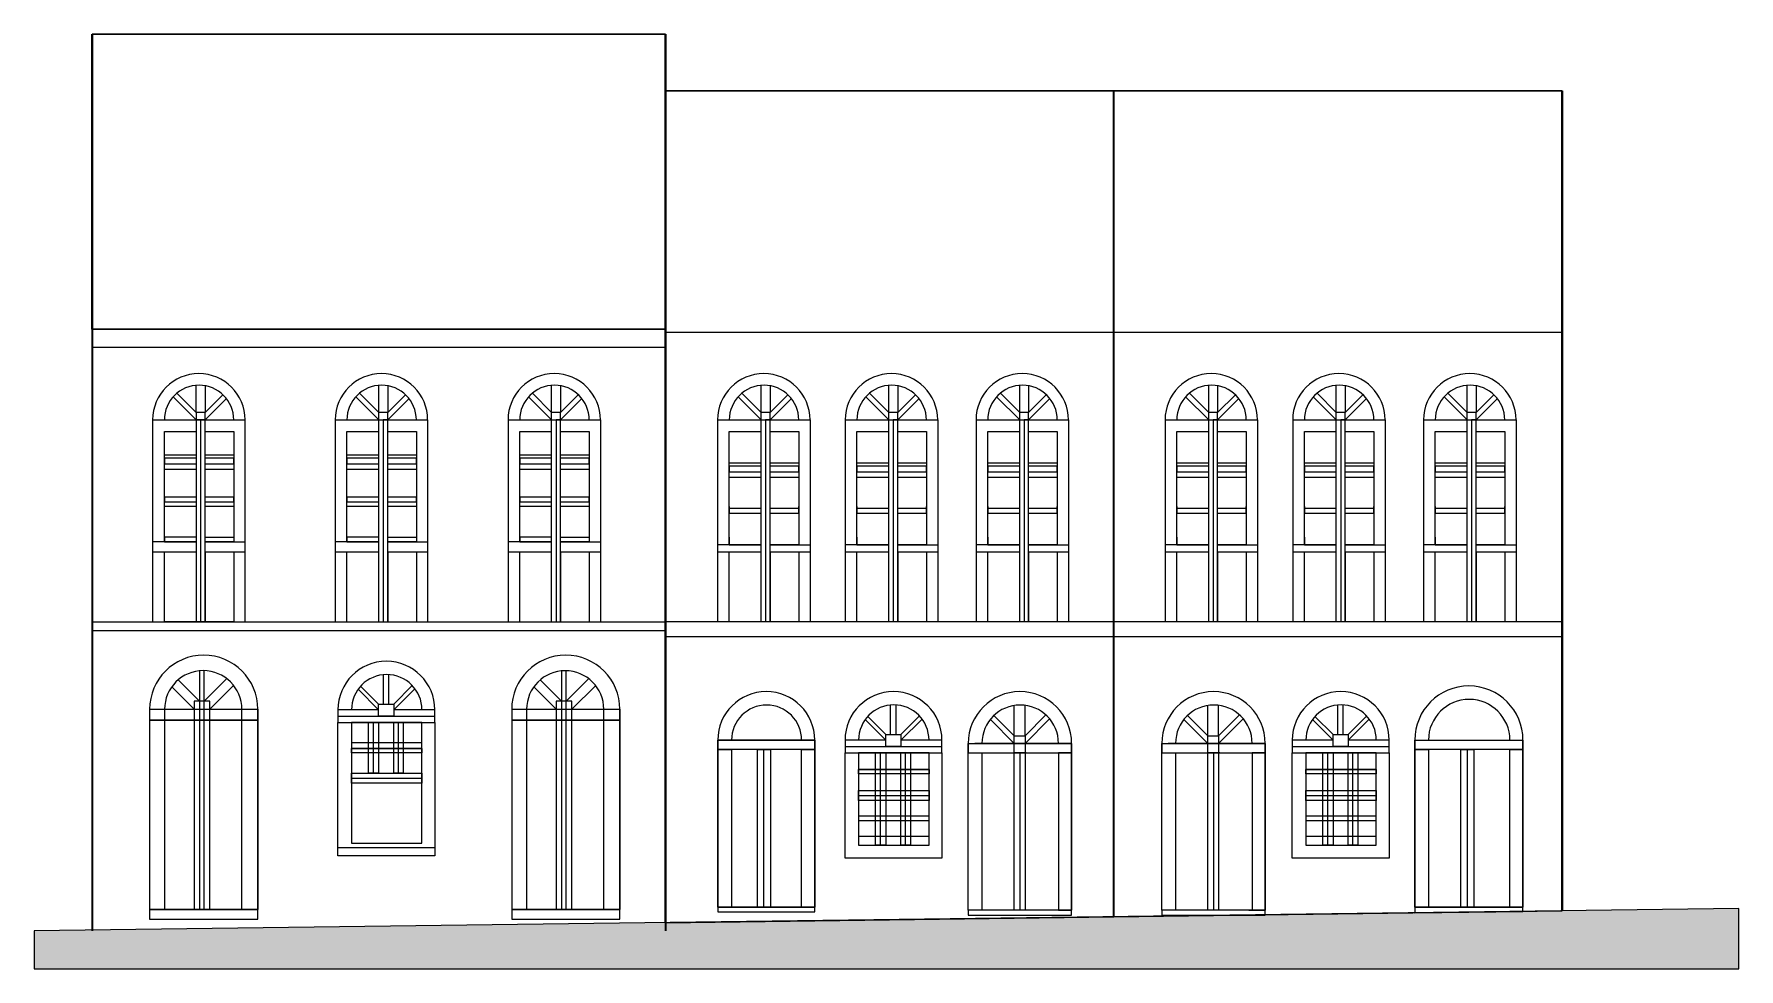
# Model space of a CAD drawing. Header units: millimetres. Extents: x -1777 to 19328, y -50 to 11520.
import ezdxf

# ---------------------------------------------------------------- set-up
doc = ezdxf.new("R2010")
doc.units = ezdxf.units.MM
doc.layers.get('0').update_dxf_attribs({"color": 250, "lineweight": 25})
for name, color, linetype, lineweight in [('A-ALV-___-___-EXI', 250, 'Continuous', 35), ('A-BAS-___-___-EXI', 250, 'Continuous', 25), ('A-COB-___-___-EXI', 250, 'Continuous', 25), ('A-JAN-___-___-EXI', 250, 'Continuous', 25), ('A-PIS-___-___-EXI', 250, 'Continuous', 25), ('A-POR-___-___-EXI', 250, 'Continuous', 25)]:
    doc.layers.add(name, color=color, linetype=linetype, lineweight=lineweight)

msp = doc.modelspace()

# ---------------------------------------------------------------- hatches: boundary and pattern name
at = {"layer": 'A-BAS-___-___-EXI', "true_color": 0xcb9898}
msp.add_hatch(color=253, dxfattribs=at).paths.add_polyline_path([(19328, -50), (19328, 696), (-1777, 420), (-1777, -50)])

# ---------------------------------------------------------------- linework, layer by layer
for p, q in [((6040, 520), (17140, 667)), ((17140, 667), (11590, 593))]:
    msp.add_line(p, q)
msp.add_lwpolyline([(-1060, 4133), (-1060, 4245), (6040, 4245), (6040, 4133)], close=True)
at = {"layer": 'A-ALV-___-___-EXI'}
for p, q in [((-1060, 7868), (-1060, 11520)), ((-1060, 11520), (-1060, 420)), ((6040, 11520), (6040, 7868)), ((6040, 520), (6040, 11520)), ((11590, 593), (11590, 10820)), ((17140, 10820), (17140, 7828)), ((17140, 10820), (17140, 667)), ((17140, 667), (17140, 10820)), ((6040, 7728), (6040, 10720)), ((6040, 10720), (6040, 420))]:
    msp.add_line(p, q, dxfattribs=at)
at = {"layer": 'A-BAS-___-___-EXI'}
msp.add_lwpolyline([(-1777, 420), (-1777, -50), (19328, -50), (19328, 696)], close=True, dxfattribs=at)
at = {"layer": 'A-COB-___-___-EXI'}
for p, q in [((-1060, 11520), (6040, 11520)), ((6040, 11520), (-1060, 11520)), ((6040, 10820), (17140, 10820)), ((17140, 10820), (6040, 10820)), ((11590, 10820), (17140, 10820)), ((6040, 7868), (-1060, 7868)), ((17140, 7828), (6040, 7828))]:
    msp.add_line(p, q, dxfattribs=at)
msp.add_lwpolyline([(6040, 7868), (6040, 7642), (-1060, 7642), (-1060, 7868)], close=True, dxfattribs=at)
at = {"layer": 'A-JAN-___-___-EXI'}
for p, q in [((3095, 6745), (3095, 4245)), ((5235, 6745), (5235, 4245)), ((7829, 6745), (7829, 4245)), ((9409, 6745), (9409, 4245)), ((11029, 6745), (11029, 4245)), ((13369, 6745), (13369, 4245)), ((14949, 6745), (14949, 4245)), ((16569, 6745), (16569, 4245)), ((6829, 5672), (6829, 5649)), ((7689, 5649), (7689, 5672)), ((8409, 5672), (8409, 5649)), ((9269, 5649), (9269, 5672)), ((10029, 5672), (10029, 5649)), ((10889, 5649), (10889, 5672)), ((12369, 5672), (12369, 5649)), ((13229, 5649), (13229, 5672)), ((13949, 5672), (13949, 5649)), ((14809, 5649), (14809, 5672)), ((15569, 5672), (15569, 5649)), ((16429, 5649), (16429, 5672)), ((230, 5108), (-310, 5108)), ((2490, 5108), (1950, 5108)), ((2095, 4245), (2095, 5108)), ((2955, 5108), (2955, 4245)), ((4630, 5108), (4090, 5108)), ((4235, 4245), (4235, 5108)), ((5095, 5108), (5095, 4245)), ((7224, 5108), (6684, 5108)), ((6829, 4245), (6829, 5108)), ((7689, 5108), (7689, 4245)), ((8804, 5108), (8264, 5108)), ((8409, 4245), (8409, 5108)), ((9269, 5108), (9269, 4245)), ((10424, 5108), (9884, 5108)), ((10029, 4245), (10029, 5108)), ((10889, 5108), (10889, 4245)), ((12764, 5108), (12224, 5108)), ((12369, 4245), (12369, 5108)), ((13229, 5108), (13229, 4245)), ((14344, 5108), (13804, 5108)), ((13949, 4245), (13949, 5108)), ((14809, 5108), (14809, 4245)), ((15964, 5108), (15424, 5108)), ((15569, 4245), (15569, 5108)), ((16429, 5108), (16429, 4245)), ((2548, 3226), (2548, 3591)), ((2615, 3226), (2615, 3592)), ((8826, 2851), (8826, 3216)), ((8893, 2851), (8893, 3217)), ((14363, 2851), (14363, 3216)), ((14430, 2851), (14430, 3217)), ((3024, 2749), (2152, 2749)), ((8430, 2626), (8430, 1481)), ((9302, 2626), (8430, 2626)), ((9302, 1481), (9302, 2626)), ((13968, 2626), (13968, 1481)), ((14839, 2626), (13968, 2626)), ((14839, 1481), (14839, 2626)), ((2152, 2215), (2152, 2163)), ((3024, 2163), (3024, 2215)), ((8430, 1481), (9302, 1481)), ((13968, 1481), (14839, 1481)), ((3184, 1448), (1984, 1448))]:
    msp.add_line(p, q, dxfattribs=at)
for points in [[(-310, 6745), (835, 6745, 1), (-310, 6745), (-310, 4245), (835, 4245), (835, 6745)], [(1950, 6745), (3095, 6745, 1), (1950, 6745), (1950, 4245)], [(4090, 6745), (5235, 6745, 1), (4090, 6745), (4090, 4245)], [(6684, 6745), (7829, 6745, 1), (6684, 6745), (6684, 4245)], [(8264, 6745), (9409, 6745, 1), (8264, 6745), (8264, 4245)], [(9884, 6745), (11029, 6745, 1), (9884, 6745), (9884, 4245)], [(12224, 6745), (13369, 6745, 1), (12224, 6745), (12224, 4245)], [(13804, 6745), (14949, 6745, 1), (13804, 6745), (13804, 4245)], [(15424, 6745), (16569, 6745, 1), (15424, 6745), (15424, 4245)]]:
    msp.add_lwpolyline(points, format="xyb", dxfattribs=at)
for points in [[(-9, 7076), (230, 6838), (230, 5124), (230, 4245), (340, 4245), (285, 4245), (285, 6745), (320, 6745), (340, 6745), (230, 6745), (-56, 7031)], [(340, 7168), (340, 6838), (230, 6838), (230, 7173)], [(340, 5238), (340, 6838), (560, 7057)], [(835, 5108), (340, 5108), (340, 4245), (340, 5165), (340, 6745), (604, 7009)], [(2204, 7031), (2490, 6745), (2600, 6745), (2580, 6745), (2545, 6745), (2545, 4245)], [(2490, 4245), (2490, 5124), (2490, 6838), (2251, 7076)], [(2600, 7168), (2600, 6838), (2490, 6838), (2490, 7173)], [(2600, 5238), (2600, 6838), (2820, 7057)], [(3095, 5108), (2600, 5108), (2600, 4245), (2600, 5165), (2600, 6745), (2864, 7009)], [(4344, 7031), (4630, 6745), (4740, 6745), (4720, 6745), (4685, 6745), (4685, 4245)], [(4630, 4245), (4630, 5124), (4630, 6838), (4391, 7076)], [(4740, 7168), (4740, 6838), (4630, 6838), (4630, 7173)], [(4740, 5238), (4740, 6838), (4960, 7057)], [(5235, 5108), (4740, 5108), (4740, 4245), (4740, 5165), (4740, 6745), (5004, 7009)], [(6938, 7031), (7224, 6745), (7334, 6745), (7314, 6745), (7279, 6745), (7279, 4245)], [(7224, 4245), (7224, 5124), (7224, 6838), (6985, 7076)], [(7334, 7168), (7334, 6838), (7224, 6838), (7224, 7173)], [(7334, 5198), (7334, 6838), (7554, 7057)], [(7829, 5108), (7334, 5108), (7334, 4245), (7334, 5165), (7334, 6745), (7598, 7009)], [(8518, 7031), (8804, 6745), (8914, 6745), (8894, 6745), (8859, 6745), (8859, 4245)], [(8804, 4245), (8804, 5124), (8804, 6838), (8565, 7076)], [(8914, 7168), (8914, 6838), (8804, 6838), (8804, 7173)], [(8914, 5198), (8914, 6838), (9134, 7057)], [(9409, 5108), (8914, 5108), (8914, 4245), (8914, 5165), (8914, 6745), (9178, 7009)], [(10138, 7031), (10424, 6745), (10534, 6745), (10514, 6745), (10479, 6745), (10479, 4245)], [(10424, 4245), (10424, 5124), (10424, 6838), (10185, 7076)], [(10534, 7168), (10534, 6838), (10424, 6838), (10424, 7173)], [(10534, 5198), (10534, 6838), (10754, 7057)], [(11029, 5108), (10534, 5108), (10534, 4245), (10534, 5165), (10534, 6745), (10798, 7009)], [(12478, 7031), (12764, 6745), (12874, 6745), (12854, 6745), (12819, 6745), (12819, 4245)], [(12764, 4245), (12764, 5124), (12764, 6838), (12525, 7076)], [(12874, 7168), (12874, 6838), (12764, 6838), (12764, 7173)], [(12874, 5198), (12874, 6838), (13094, 7057)], [(13369, 5108), (12874, 5108), (12874, 4245), (12874, 5165), (12874, 6745), (13138, 7009)], [(14058, 7031), (14344, 6745), (14454, 6745), (14434, 6745), (14399, 6745), (14399, 4245)], [(14344, 4245), (14344, 5124), (14344, 6838), (14105, 7076)], [(14454, 7168), (14454, 6838), (14344, 6838), (14344, 7173)], [(14454, 5198), (14454, 6838), (14674, 7057)], [(14949, 5108), (14454, 5108), (14454, 4245), (14454, 5165), (14454, 6745), (14718, 7009)], [(15678, 7031), (15964, 6745), (16074, 6745), (16054, 6745), (16019, 6745), (16019, 4245)], [(15964, 4245), (15964, 5124), (15964, 6838), (15725, 7076)], [(16074, 7168), (16074, 6838), (15964, 6838), (15964, 7173)], [(16074, 5198), (16074, 6838), (16294, 7057)], [(16569, 5108), (16074, 5108), (16074, 4245), (16074, 5165), (16074, 6745), (16338, 7009)], [(-165, 5238), (-165, 6600), (230, 6600)], [(340, 6600), (695, 6600), (695, 5238)], [(2095, 5238), (2095, 6600), (2490, 6600)], [(2600, 6600), (2955, 6600), (2955, 5238)], [(4235, 5238), (4235, 6600), (4630, 6600)], [(4740, 6600), (5095, 6600), (5095, 5238)], [(6829, 5198), (6829, 6600), (7224, 6600)], [(7334, 6600), (7689, 6600), (7689, 5198)], [(8409, 5198), (8409, 6600), (8804, 6600)], [(8914, 6600), (9269, 6600), (9269, 5198)], [(10029, 5198), (10029, 6600), (10424, 6600)], [(10534, 6600), (10889, 6600), (10889, 5198)], [(12369, 5198), (12369, 6600), (12764, 6600)], [(12874, 6600), (13229, 6600), (13229, 5198)], [(13949, 5198), (13949, 6600), (14344, 6600)], [(14454, 6600), (14809, 6600), (14809, 5198)], [(15569, 5198), (15569, 6600), (15964, 6600)], [(16074, 6600), (16429, 6600), (16429, 5198)], [(230, 6133), (-165, 6133), (-165, 6313), (230, 6313)], [(230, 6271), (-165, 6271), (-165, 6202), (230, 6202)], [(340, 6313), (695, 6313), (695, 6133), (340, 6133)], [(340, 6202), (695, 6202), (695, 6271), (340, 6271)], [(2490, 6133), (2095, 6133), (2095, 6313), (2490, 6313)], [(2490, 6271), (2095, 6271), (2095, 6202), (2490, 6202)], [(2600, 6313), (2955, 6313), (2955, 6133), (2600, 6133)], [(2600, 6202), (2955, 6202), (2955, 6271), (2600, 6271)], [(4630, 6133), (4235, 6133), (4235, 6313), (4630, 6313)], [(4630, 6271), (4235, 6271), (4235, 6202), (4630, 6202)], [(4740, 6313), (5095, 6313), (5095, 6133), (4740, 6133)], [(4740, 6202), (5095, 6202), (5095, 6271), (4740, 6271)], [(7224, 6033), (6829, 6033), (6829, 6213), (7224, 6213)], [(7224, 6171), (6829, 6171), (6829, 6102), (7224, 6102)], [(7334, 6213), (7689, 6213), (7689, 6033), (7334, 6033)], [(7334, 6102), (7689, 6102), (7689, 6171), (7334, 6171)], [(8804, 6033), (8409, 6033), (8409, 6213), (8804, 6213)], [(8804, 6171), (8409, 6171), (8409, 6102), (8804, 6102)], [(8914, 6213), (9269, 6213), (9269, 6033), (8914, 6033)], [(8914, 6102), (9269, 6102), (9269, 6171), (8914, 6171)], [(10424, 6033), (10029, 6033), (10029, 6213), (10424, 6213)], [(10424, 6171), (10029, 6171), (10029, 6102), (10424, 6102)], [(10534, 6213), (10889, 6213), (10889, 6033), (10534, 6033)], [(10534, 6102), (10889, 6102), (10889, 6171), (10534, 6171)], [(12764, 6033), (12369, 6033), (12369, 6213), (12764, 6213)], [(12764, 6171), (12369, 6171), (12369, 6102), (12764, 6102)], [(12874, 6213), (13229, 6213), (13229, 6033), (12874, 6033)], [(12874, 6102), (13229, 6102), (13229, 6171), (12874, 6171)], [(14344, 6033), (13949, 6033), (13949, 6213), (14344, 6213)], [(14344, 6171), (13949, 6171), (13949, 6102), (14344, 6102)], [(14454, 6213), (14809, 6213), (14809, 6033), (14454, 6033)], [(14454, 6102), (14809, 6102), (14809, 6171), (14454, 6171)], [(15964, 6033), (15569, 6033), (15569, 6213), (15964, 6213)], [(15964, 6171), (15569, 6171), (15569, 6102), (15964, 6102)], [(16074, 6213), (16429, 6213), (16429, 6033), (16074, 6033)], [(16074, 6102), (16429, 6102), (16429, 6171), (16074, 6171)], [(230, 5789), (-165, 5789), (-165, 5730), (230, 5730)], [(230, 5672), (-165, 5672), (-165, 5789)], [(340, 5730), (695, 5730), (695, 5789), (340, 5789)], [(695, 5789), (695, 5672), (340, 5672)], [(2490, 5789), (2095, 5789), (2095, 5730), (2490, 5730)], [(2490, 5672), (2095, 5672), (2095, 5789)], [(2600, 5730), (2955, 5730), (2955, 5789), (2600, 5789)], [(2955, 5789), (2955, 5672), (2600, 5672)], [(4630, 5789), (4235, 5789), (4235, 5730), (4630, 5730)], [(4630, 5672), (4235, 5672), (4235, 5789)], [(4740, 5730), (5095, 5730), (5095, 5789), (4740, 5789)], [(5095, 5789), (5095, 5672), (4740, 5672)], [(7224, 5649), (6829, 5649), (6829, 5590), (7224, 5590)], [(7334, 5590), (7689, 5590), (7689, 5649), (7334, 5649)], [(8804, 5649), (8409, 5649), (8409, 5590), (8804, 5590)], [(8914, 5590), (9269, 5590), (9269, 5649), (8914, 5649)], [(10424, 5649), (10029, 5649), (10029, 5590), (10424, 5590)], [(10534, 5590), (10889, 5590), (10889, 5649), (10534, 5649)], [(12764, 5649), (12369, 5649), (12369, 5590), (12764, 5590)], [(12874, 5590), (13229, 5590), (13229, 5649), (12874, 5649)], [(14344, 5649), (13949, 5649), (13949, 5590), (14344, 5590)], [(14454, 5590), (14809, 5590), (14809, 5649), (14454, 5649)], [(15964, 5649), (15569, 5649), (15569, 5590), (15964, 5590)], [(16074, 5590), (16429, 5590), (16429, 5649), (16074, 5649)], [(230, 5294), (-165, 5294), (-165, 5238), (230, 5238), (-310, 5238)], [(340, 5294), (695, 5294), (695, 5238), (340, 5238), (835, 5238)], [(2490, 5294), (2095, 5294), (2095, 5238), (2490, 5238), (1950, 5238)], [(2600, 5294), (2955, 5294), (2955, 5238), (2600, 5238), (3095, 5238)], [(4630, 5294), (4235, 5294), (4235, 5238), (4630, 5238), (4090, 5238)], [(4740, 5294), (5095, 5294), (5095, 5238), (4740, 5238), (5235, 5238)], [(6829, 5294), (6829, 5198), (7224, 5198), (6684, 5198)], [(7689, 5294), (7689, 5198), (7334, 5198), (7829, 5198)], [(8409, 5294), (8409, 5198), (8804, 5198), (8264, 5198)], [(9269, 5294), (9269, 5198), (8914, 5198), (9409, 5198)], [(10029, 5294), (10029, 5198), (10424, 5198), (9884, 5198)], [(10889, 5294), (10889, 5198), (10534, 5198), (11029, 5198)], [(12369, 5294), (12369, 5198), (12764, 5198), (12224, 5198)], [(13229, 5294), (13229, 5198), (12874, 5198), (13369, 5198)], [(13949, 5294), (13949, 5198), (14344, 5198), (13804, 5198)], [(14809, 5294), (14809, 5198), (14454, 5198), (14949, 5198)], [(15569, 5294), (15569, 5198), (15964, 5198), (15424, 5198)], [(16429, 5294), (16429, 5198), (16074, 5198), (16569, 5198)], [(695, 5108), (695, 4245), (-165, 4245), (-165, 5108)], [(2234, 3411), (2488, 3157), (1984, 3157), (1984, 3001), (3184, 3001), (3184, 1349), (1984, 1349), (1984, 3001), (3184, 3001), (3184, 3157), (2675, 3157), (2937, 3418)], [(2675, 3226), (2675, 3079), (2488, 3079), (2488, 3226), (2265, 3449)], [(2488, 3226), (2675, 3226), (2905, 3456)], [(8512, 3035), (8766, 2782), (8262, 2782), (8262, 2626), (9462, 2626), (9462, 1322), (8262, 1322), (8262, 2626), (9462, 2626), (9462, 2782), (8953, 2782), (9215, 3043)], [(8953, 2851), (8953, 2704), (8766, 2704), (8766, 2851), (8543, 3074)], [(8766, 2851), (8953, 2851), (9183, 3081)], [(14049, 3035), (14303, 2782), (13799, 2782), (13799, 2626), (14999, 2626), (14999, 1322), (13799, 1322), (13799, 2626), (14999, 2626), (14999, 2782), (14490, 2782), (14752, 3043)], [(14490, 2851), (14490, 2704), (14303, 2704), (14303, 2851), (14080, 3074)], [(14303, 2851), (14490, 2851), (14720, 3081)], [(2152, 1965), (2152, 1508), (3024, 1508), (3024, 1965)]]:
    msp.add_lwpolyline(points, dxfattribs=at)
for points in [[(3184, 3079), (3184, 3157, 1), (1984, 3157), (1984, 3079)], [(9462, 2704), (9462, 2782, 1), (8262, 2782), (8262, 2704)], [(14999, 2704), (14999, 2782, 1), (13799, 2782), (13799, 2704)]]:
    msp.add_lwpolyline(points, format="xyb", close=True, dxfattribs=at)
for points in [[(3024, 1508), (3024, 3001), (2152, 3001), (2152, 1508)], [(2361, 2374), (2361, 3001), (2488, 3001), (2488, 2374)], [(2488, 3001), (2488, 2374), (2424, 2374), (2424, 3001)], [(2675, 2374), (2675, 3001), (2793, 3001), (2793, 2374)], [(2793, 3001), (2793, 2374), (2734, 2374), (2734, 3001)], [(2152, 2625), (2152, 2677), (3024, 2677), (3024, 2625)], [(3024, 2312), (3024, 2677), (2152, 2677), (2152, 2312)], [(8639, 1481), (8639, 2626), (8766, 2626), (8766, 1481)], [(8766, 2626), (8766, 1481), (8702, 1481), (8702, 2626)], [(8953, 1481), (8953, 2626), (9071, 2626), (9071, 1481)], [(9071, 2626), (9071, 1481), (9012, 1481), (9012, 2626)], [(14176, 1481), (14176, 2626), (14303, 2626), (14303, 1481)], [(14303, 2626), (14303, 1481), (14240, 1481), (14240, 2626)], [(14490, 1481), (14490, 2626), (14609, 2626), (14609, 1481)], [(14609, 2626), (14609, 1481), (14549, 1481), (14549, 2626)], [(2152, 2250), (2152, 2374), (3024, 2374), (3024, 2250)], [(8430, 2364), (8430, 2417), (9302, 2417), (9302, 2364)], [(9302, 2097), (9302, 2417), (8430, 2417), (8430, 2097)], [(13968, 2364), (13968, 2417), (14839, 2417), (14839, 2364)], [(14839, 2097), (14839, 2417), (13968, 2417), (13968, 2097)], [(8430, 2035), (8430, 2159), (9302, 2159), (9302, 2035)], [(13968, 2035), (13968, 2159), (14839, 2159), (14839, 2035)], [(8430, 1840), (8430, 1787), (9302, 1787), (9302, 1840)], [(13968, 1840), (13968, 1787), (14839, 1787), (14839, 1840)], [(9302, 1481), (9302, 1590), (8430, 1590), (8430, 1481)], [(14839, 1481), (14839, 1590), (13968, 1590), (13968, 1481)]]:
    msp.add_lwpolyline(points, close=True, dxfattribs=at)
for centre, radius in [((265, 6745), 430), ((2525, 6745), 430), ((4665, 6745), 430), ((7259, 6745), 430), ((8839, 6745), 430), ((10459, 6745), 430), ((12799, 6745), 430), ((14379, 6745), 430), ((15999, 6745), 430), ((2588, 3157), 436), ((8866, 2782), 436), ((14403, 2782), 436)]:
    msp.add_arc(centre, radius, 0, 180, dxfattribs=at)
at = {"layer": 'A-PIS-___-___-EXI'}
msp.add_lwpolyline([(17140, 4065), (17140, 4245), (6040, 4245), (6040, 4065)], close=True, dxfattribs=at)
at = {"layer": 'A-POR-___-___-EXI'}
for p, q in [((204, 3163), (-73, 3440)), ((270, 3265), (7, 3528)), ((330, 3265), (608, 3543)), ((399, 3163), (693, 3458)), ((4685, 3163), (4408, 3440)), ((4751, 3265), (4488, 3528)), ((4811, 3265), (5089, 3543)), ((4880, 3163), (5175, 3458)), ((10357, 2742), (10061, 3038)), ((10490, 2742), (10794, 3046)), ((12754, 2742), (12458, 3038)), ((12887, 2742), (13191, 3046)), ((15395, 2782), (16595, 2782)), ((11067, 2626), (10904, 2626)), ((10904, 2626), (10904, 676)), ((11067, 2742), (11067, 676)), ((11067, 676), (11067, 2626)), ((13464, 2626), (13302, 2626)), ((13302, 2626), (13302, 676)), ((13464, 2742), (13464, 676)), ((13464, 676), (13464, 2626)), ((9787, 676), (9787, 616)), ((11067, 676), (9787, 676)), ((11067, 676), (9787, 676)), ((10904, 676), (11067, 676)), ((11067, 616), (11067, 676)), ((12184, 676), (12184, 616)), ((13464, 676), (12184, 676)), ((13464, 676), (12184, 676)), ((13263, 676), (13425, 678)), ((13302, 676), (13464, 676)), ((13464, 616), (13464, 676)), ((9787, 616), (11067, 616)), ((12184, 616), (13464, 616))]:
    msp.add_line(p, q, dxfattribs=at)
for points in [[(795, 3163), (993, 3163, 1), (-347, 3163), (993, 3163)], [(5276, 3163), (5475, 3163, 1), (4135, 3163), (5475, 3163)], [(-347, 3163), (-347, 3030), (993, 3030), (-347, 3030), (-347, 685), (-347, 565), (993, 565), (993, 685), (-347, 685), (993, 685), (993, 3163), (993, 3030), (993, 685), (795, 685), (795, 3163, 1), (-162, 3163), (-162, 685)], [(4135, 3163), (4135, 3030), (5475, 3030), (4135, 3030), (4135, 685), (4135, 565), (5475, 565), (5475, 685), (4135, 685), (5475, 685), (5475, 3163), (5475, 3030), (5475, 685), (5276, 685), (5276, 3163, 1), (4320, 3163), (4320, 685)], [(7887, 2782), (7887, 716), (7887, 2666), (7887, 2782, 1), (6687, 2782), (7887, 2782), (6687, 2782)], [(9787, 676), (9787, 2742), (9787, 2626), (11067, 2626), (11067, 2742, 1), (9787, 2742), (10670, 2742)], [(12184, 676), (12184, 2742), (12184, 2626), (13464, 2626), (13464, 2742, 1), (12184, 2742), (13067, 2742)]]:
    msp.add_lwpolyline(points, format="xyb", dxfattribs=at)
for points in [[(270, 3640), (270, 685), (330, 685), (330, 3642)], [(4751, 3640), (4751, 685), (4811, 685), (4811, 3642)], [(10106, 3086), (10357, 2836), (10357, 3209)], [(10748, 3094), (10490, 2836), (10490, 3212)], [(12503, 3086), (12754, 2836), (12754, 3209)], [(13145, 3094), (12887, 2836), (12887, 3212)], [(10490, 676), (10357, 676), (10357, 2836), (10490, 2836), (10490, 676), (10430, 676), (10430, 2626), (10505, 2626), (10357, 2626)], [(12887, 676), (12754, 676), (12754, 2836), (12887, 2836), (12887, 676), (12827, 676), (12827, 2626), (12902, 2626), (12754, 2626)]]:
    msp.add_lwpolyline(points, dxfattribs=at)
msp.add_lwpolyline([(16655, 716), (16655, 2666), (16655, 2782, 1), (15315, 2782), (16655, 2782)], format="xyb", close=True, dxfattribs=at)
for points in [[(399, 685), (399, 3265), (204, 3265), (204, 685)], [(4880, 685), (4880, 3265), (4685, 3265), (4685, 685)], [(6687, 2666), (6687, 2782), (6687, 716), (6687, 656), (7887, 656), (7887, 716), (6687, 716), (7887, 716), (7724, 716), (7724, 2666), (7887, 2666)], [(15315, 2666), (15315, 2782), (15315, 716), (15315, 643), (16655, 661), (16655, 716), (15315, 716), (16655, 716), (16493, 716), (16493, 2666), (16655, 2666)], [(6687, 716), (6687, 2666), (6857, 2666), (6857, 716)], [(7340, 2666), (7340, 716), (7177, 716), (7177, 2666)], [(7340, 2666), (7340, 716), (7258, 716), (7258, 2666)], [(9787, 676), (9787, 2626), (9957, 2626), (9957, 676)], [(11067, 2742), (9867, 2742)], [(12184, 676), (12184, 2626), (12354, 2626), (12354, 676)], [(13464, 2742), (12264, 2742)], [(15315, 716), (15315, 2666), (15486, 2666), (15486, 716)], [(16048, 2666), (16048, 716), (15885, 716), (15885, 2666)], [(16048, 2666), (16048, 716), (15967, 716), (15967, 2666)]]:
    msp.add_lwpolyline(points, close=True, dxfattribs=at)
for centre, radius, start in [((7291, 2782), 434, 360), ((10431, 2742), 474, 360), ((12828, 2742), 474, 360), ((15989, 2782), 504, 0)]:
    msp.add_arc(centre, radius, start, 180, dxfattribs=at)

doc.saveas('drawing.dxf')
